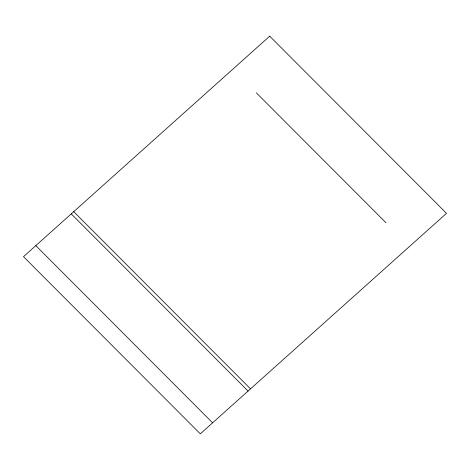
<?xml version="1.0" encoding="UTF-8"?>
<svg xmlns="http://www.w3.org/2000/svg" width="470" height="470" viewBox="0 0 470 470"><rect width="100%" height="100%" fill="white"/><g stroke="black" fill="none" stroke-linecap="round" stroke-linejoin="round"><path stroke-width="0.7" d="M256.35 92.86L385.999 222.792M73.725 211.676L250.522 388.86M71.264 213.885L248.06 391.064M35.808 245.634L212.605 422.812M269.704 36.161L23.5 256.661L200.296 433.839L446.5 213.339L269.704 36.161"/></g></svg>
